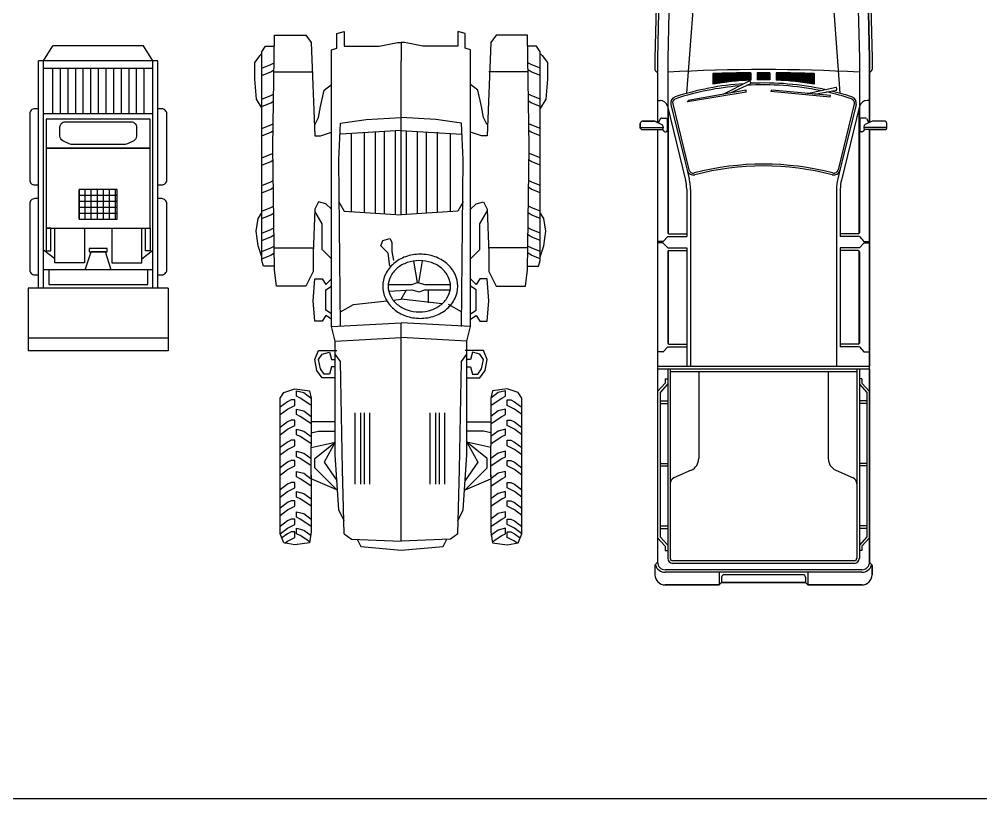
# Model space of a CAD drawing. Header units: centimetres. Extents: x 56177 to 99483, y 493 to 15482.
# Drawn here: x 57302 to 58060, y 513 to 1128 of the extents above; entities that cross this region are included whole.
import ezdxf

# ---------------------------------------------------------------- set-up
doc = ezdxf.new("R2010")
doc.units = ezdxf.units.CM
doc.header["$MEASUREMENT"] = 0
doc.layers.add('010_BLOQUES', color=250, linetype='Continuous')

# ---------------------------------------------------------------- blocks, each defined once
blk = doc.blocks.new('A$C73467C81')
at = {"layer": '010_BLOQUES'}
for p, q in [((4.9331, 6.7569), (5.0119, 7.8138)), ((6.1407, 6.7569), (6.0619, 7.8138)), ((4.7183, 7.7545), (4.7019, 7.0336)), ((4.7183, 7.7545), (4.7019, 7.0336)), ((4.7583, 7.7523), (4.7555, 7.6298)), ((4.7583, 7.7523), (4.7556, 7.6342)), ((4.7579, 7.7354), (4.7829, 7.7354)), ((4.7982, 7.7502), (4.7819, 7.0318)), ((4.7833, 7.7512), (4.7829, 7.7354)), ((6.2756, 7.7502), (6.2919, 7.0318)), ((6.2906, 7.7512), (6.2909, 7.7354)), ((6.3159, 7.7354), (6.2909, 7.7354)), ((6.3155, 7.7523), (6.3183, 7.6298)), ((6.3155, 7.7523), (6.3182, 7.6342)), ((6.3719, 7.0336), (6.3555, 7.7545)), ((6.3555, 7.7545), (6.3719, 7.0336)), ((4.7522, 7.6269), (4.7147, 7.5939)), ((6.3216, 7.6269), (6.3592, 7.5939)), ((4.6911, 7.4389), (4.6819, 7.0341)), ((4.7119, 7.4717), (4.6929, 7.4443)), ((6.3619, 7.4717), (6.3809, 7.4443)), ((6.3827, 7.4389), (6.3919, 7.0341)), ((4.6819, 7.0336), (4.6819, 6.9439)), ((4.7019, 7.0336), (4.7019, 6.5278)), ((4.7019, 7.0336), (4.7019, 6.5278)), ((4.7819, 7.0336), (4.7819, 6.8385)), ((6.2919, 7.0336), (6.2919, 5.6588)), ((6.3719, 6.5278), (6.3719, 7.0336)), ((6.3719, 7.0336), (6.3719, 6.5278)), ((6.3919, 7.0336), (6.3919, 6.9439)), ((4.7019, 6.9172), (4.6844, 6.9373)), ((5.1369, 6.9131), (5.1369, 6.8284)), ((5.1469, 6.9133), (5.1469, 6.8301)), ((5.1569, 6.9136), (5.1569, 6.8318)), ((5.1669, 6.9139), (5.1669, 6.8335)), ((5.1769, 6.9141), (5.1769, 6.8351)), ((5.1869, 6.9144), (5.1869, 6.8367)), ((5.1969, 6.9146), (5.1969, 6.8382)), ((5.2069, 6.9148), (5.2069, 6.8397)), ((5.2169, 6.9151), (5.2169, 6.8411)), ((5.2269, 6.9153), (5.2269, 6.8425)), ((5.2369, 6.9155), (5.2369, 6.8438)), ((5.2469, 6.9157), (5.2469, 6.8451)), ((5.2569, 6.9159), (5.2569, 6.8464)), ((5.2669, 6.9161), (5.2669, 6.8476)), ((5.2769, 6.9163), (5.2769, 6.8487)), ((5.2869, 6.9165), (5.2869, 6.8498)), ((5.2969, 6.9167), (5.2969, 6.8509)), ((5.3069, 6.9168), (5.3069, 6.8519)), ((5.3169, 6.917), (5.3169, 6.8529)), ((5.3269, 6.9171), (5.3269, 6.8539)), ((5.3369, 6.9173), (5.3369, 6.8548)), ((5.3469, 6.9174), (5.3469, 6.8556)), ((5.3569, 6.9175), (5.3569, 6.8564)), ((5.3669, 6.9177), (5.3669, 6.8572)), ((5.3769, 6.9178), (5.3769, 6.8579)), ((5.3869, 6.9179), (5.3869, 6.8586)), ((5.3969, 6.918), (5.3969, 6.8592)), ((5.4069, 6.9181), (5.4069, 6.8598)), ((5.4169, 6.9182), (5.4169, 6.8603)), ((5.4269, 6.9183), (5.4269, 6.8608)), ((5.4369, 6.9183), (5.4369, 6.8613)), ((5.4369, 6.9131), (5.4369, 6.8613)), ((5.4869, 6.9186), (5.4869, 6.8629)), ((5.4869, 6.9131), (5.4869, 6.8629)), ((5.4969, 6.9186), (5.4969, 6.8631)), ((5.5069, 6.9186), (5.5069, 6.8633)), ((5.5169, 6.9187), (5.5169, 6.8634)), ((5.5269, 6.9187), (5.5269, 6.8634)), ((5.5369, 6.9187), (5.5369, 6.8635)), ((5.5369, 6.9131), (5.5369, 6.8635)), ((5.5469, 6.9187), (5.5469, 6.8634)), ((5.5569, 6.9187), (5.5569, 6.8634)), ((5.5669, 6.9186), (5.5669, 6.8633)), ((5.5769, 6.9186), (5.5769, 6.8631)), ((5.5869, 6.9186), (5.5869, 6.8629)), ((5.5869, 6.9131), (5.5869, 6.8629)), ((5.6369, 6.9183), (5.6369, 6.8613)), ((5.6369, 6.9131), (5.6369, 6.8613)), ((5.6469, 6.9183), (5.6469, 6.8608)), ((5.6569, 6.9182), (5.6569, 6.8603)), ((5.6669, 6.9181), (5.6669, 6.8598)), ((5.6769, 6.918), (5.6769, 6.8592)), ((5.6869, 6.9179), (5.6869, 6.8586)), ((5.6969, 6.9178), (5.6969, 6.8579)), ((5.7069, 6.9177), (5.7069, 6.8572)), ((5.7169, 6.9175), (5.7169, 6.8564)), ((5.7269, 6.9174), (5.7269, 6.8556)), ((5.7369, 6.9173), (5.7369, 6.8548)), ((5.7469, 6.9171), (5.7469, 6.8539)), ((5.7569, 6.917), (5.7569, 6.8529)), ((5.7669, 6.9168), (5.7669, 6.8519)), ((5.7769, 6.9167), (5.7769, 6.8509)), ((5.7869, 6.9165), (5.7869, 6.8498)), ((5.7969, 6.9163), (5.7969, 6.8487)), ((5.8069, 6.9161), (5.8069, 6.8476)), ((5.8169, 6.9159), (5.8169, 6.8464)), ((5.8269, 6.9157), (5.8269, 6.8451)), ((5.8369, 6.9155), (5.8369, 6.8438)), ((5.8469, 6.9153), (5.8469, 6.8425)), ((5.8569, 6.9151), (5.8569, 6.8411)), ((5.8669, 6.9148), (5.8669, 6.8397)), ((5.8769, 6.9146), (5.8769, 6.8382)), ((5.8869, 6.9144), (5.8869, 6.8367)), ((5.8969, 6.9141), (5.8969, 6.8351)), ((5.9069, 6.9139), (5.9069, 6.8335)), ((5.9169, 6.9136), (5.9169, 6.8318)), ((5.9269, 6.9133), (5.9269, 6.8301)), ((5.9369, 6.9131), (5.9369, 6.8284)), ((6.3719, 6.9172), (6.3894, 6.9373)), ((4.7819, 6.8385), (4.7819, 6.5817)), ((5.2195, 6.7495), (5.4259, 6.8566)), ((5.2764, 6.7598), (5.4357, 6.835)), ((5.4009, 6.767), (4.9381, 6.689)), ((5.4009, 6.7822), (4.9436, 6.6997)), ((5.4009, 6.767), (5.4009, 6.7822)), ((5.5936, 6.7719), (5.6017, 6.7809)), ((6.0606, 6.7258), (5.5936, 6.7719)), ((6.0646, 6.7405), (5.6017, 6.7809)), ((5.881, 6.7565), (6.1083, 6.8057)), ((5.9386, 6.7515), (6.1121, 6.7823)), ((4.7019, 6.7008), (4.7214, 6.7008)), ((4.807, 6.6696), (4.9165, 6.226)), ((4.8216, 6.6732), (4.9494, 6.155)), ((4.9381, 6.689), (4.9436, 6.6997)), ((6.0606, 6.7258), (6.0646, 6.7405)), ((6.2522, 6.6732), (6.1244, 6.155)), ((6.2668, 6.6696), (6.1573, 6.226)), ((6.3719, 6.7008), (6.3524, 6.7008)), ((4.7797, 6.6552), (4.9232, 6.0736)), ((4.7819, 6.6502), (4.7819, 5.6588)), ((4.7869, 6.6258), (4.7869, 5.6501)), ((6.2942, 6.6552), (6.1506, 6.0736)), ((6.2869, 6.6258), (6.2869, 5.6501)), ((4.5662, 6.5181), (4.5662, 6.4831)), ((4.5662, 6.4831), (4.5662, 6.5181)), ((4.6766, 6.5381), (4.5862, 6.5381)), ((4.5862, 6.5381), (4.6766, 6.5381)), ((4.7019, 6.5278), (4.6855, 6.536)), ((4.6855, 6.536), (4.736, 6.5109)), ((4.7264, 6.5576), (4.7069, 6.5253)), ((4.735, 6.5625), (4.7674, 6.5625)), ((4.7774, 6.5525), (4.7774, 6.4643)), ((6.2965, 6.5525), (6.2965, 6.4643)), ((6.3388, 6.5625), (6.3065, 6.5625)), ((6.3883, 6.536), (6.3378, 6.5109)), ((6.3474, 6.5576), (6.3669, 6.5253)), ((6.3883, 6.536), (6.3719, 6.5278)), ((6.4876, 6.5381), (6.3972, 6.5381)), ((6.4876, 6.5381), (6.3972, 6.5381)), ((6.5076, 6.4831), (6.5076, 6.5181)), ((6.5076, 6.4831), (6.5076, 6.5181)), ((4.5662, 6.4881), (4.7471, 6.4881)), ((4.5762, 6.4731), (4.7019, 6.4731)), ((4.5762, 6.4731), (4.7371, 6.4731)), ((4.7019, 6.4731), (4.7019, 4.6038)), ((4.7019, 6.4731), (4.7019, 4.6038)), ((4.7394, 6.4733), (4.7519, 6.458)), ((4.7471, 6.493), (4.7471, 6.4831)), ((4.7596, 6.4543), (4.7674, 6.4543)), ((6.3142, 6.4543), (6.3065, 6.4543)), ((6.3345, 6.4733), (6.3219, 6.458)), ((6.3267, 6.493), (6.3267, 6.4831)), ((6.5076, 6.4881), (6.3267, 6.4881)), ((6.4976, 6.4731), (6.3367, 6.4731)), ((6.3719, 4.6038), (6.3719, 6.4731)), ((6.3719, 6.4731), (6.4976, 6.4731)), ((6.3719, 6.4731), (6.3719, 4.6038)), ((4.9165, 6.226), (4.9349, 6.1514)), ((6.1573, 6.226), (6.1389, 6.1514)), ((4.9349, 6.1514), (4.9517, 6.0831)), ((6.1389, 6.1514), (6.1221, 6.0831)), ((4.9319, 6.0017), (4.9319, 5.6288)), ((4.9319, 6.0017), (4.9319, 5.6288)), ((4.9619, 5.9993), (4.9619, 4.6038)), ((4.9619, 5.9993), (4.9619, 4.6038)), ((6.1119, 5.9993), (6.1119, 4.6038)), ((6.1419, 6.0017), (6.1419, 5.6288)), ((4.7819, 5.6288), (4.7469, 5.5904)), ((4.7819, 5.6288), (4.9319, 5.6288)), ((4.7919, 5.6488), (4.9319, 5.6488)), ((6.2819, 5.6488), (6.1419, 5.6488)), ((6.2919, 5.6288), (6.1419, 5.6288)), ((6.2919, 5.6288), (6.3269, 5.5904)), ((4.7433, 5.5888), (4.7019, 5.5888)), ((4.7433, 5.5788), (4.7019, 5.5788)), ((4.7819, 5.5388), (4.7469, 5.5772)), ((4.7819, 5.5388), (4.9319, 5.5388)), ((4.9319, 5.5388), (4.9319, 4.6038)), ((4.9319, 5.5388), (4.9319, 4.7596)), ((6.1419, 5.5388), (6.1419, 4.7596)), ((6.2919, 5.5388), (6.1419, 5.5388)), ((6.2919, 5.5388), (6.3269, 5.5772)), ((6.3306, 5.5888), (6.3719, 5.5888)), ((6.3306, 5.5788), (6.3719, 5.5788)), ((4.7819, 5.5088), (4.7819, 4.7896)), ((4.7869, 5.5174), (4.7869, 4.7809)), ((4.7919, 5.5188), (4.9319, 5.5188)), ((6.2819, 5.5188), (6.1419, 5.5188)), ((6.2869, 5.5174), (6.2869, 4.7809)), ((6.2919, 5.5088), (6.2919, 4.7896)), ((4.7919, 4.7796), (4.9319, 4.7796)), ((6.2819, 4.7796), (6.1419, 4.7796)), ((4.7433, 4.7196), (4.7019, 4.7196)), ((4.7819, 4.7596), (4.7469, 4.7212)), ((4.7819, 4.7596), (4.9319, 4.7596)), ((6.2919, 4.7596), (6.1419, 4.7596)), ((6.2919, 4.7596), (6.3269, 4.7212)), ((6.3306, 4.7196), (6.3719, 4.7196)), ((4.7019, 4.6038), (4.7019, 3.0638)), ((6.3719, 4.6038), (4.7019, 4.6038)), ((4.7019, 4.5838), (4.7019, 3.0638)), ((6.3719, 4.5838), (4.7019, 4.5838)), ((4.7819, 4.5838), (4.7819, 3.0938)), ((4.8019, 4.5838), (4.8019, 3.0938)), ((6.2719, 4.5638), (4.8019, 4.5638)), ((5.0269, 4.5638), (5.0269, 3.8788)), ((6.0469, 4.5638), (6.0469, 3.8788)), ((6.2719, 4.5838), (6.2719, 3.8413)), ((6.2919, 4.5838), (6.2919, 3.8413)), ((6.3719, 3.0638), (6.3719, 4.6038)), ((6.3719, 4.5838), (6.3719, 3.0638)), ((4.7619, 4.4734), (4.7019, 4.4088)), ((4.7619, 4.5088), (4.7619, 4.4734)), ((4.7619, 4.5088), (4.7819, 4.5088)), ((6.3119, 4.5088), (6.2919, 4.5088)), ((6.3119, 4.5088), (6.3119, 4.4734)), ((6.3119, 4.4734), (6.3719, 4.4088)), ((4.7816, 4.4652), (4.7219, 4.4009)), ((4.7219, 4.4009), (4.7219, 3.2616)), ((6.2923, 4.4652), (6.3519, 4.4009)), ((6.3519, 4.4009), (6.3519, 3.2616)), ((4.7219, 4.333), (4.7819, 4.333)), ((6.3519, 4.333), (6.2919, 4.333)), ((4.7219, 4.313), (4.7819, 4.313)), ((6.3519, 4.313), (6.2919, 4.313)), ((4.7219, 3.8413), (4.7819, 3.8413)), ((4.7219, 3.8213), (4.7819, 3.8213)), ((4.7819, 3.8413), (4.7819, 3.7126)), ((6.2719, 3.8413), (6.2719, 3.596)), ((6.2719, 3.8213), (6.2719, 3.0938)), ((6.2919, 3.8413), (6.2919, 3.7126)), ((6.3519, 3.8413), (6.2919, 3.8413)), ((6.2919, 3.8213), (6.2919, 3.0938)), ((6.3519, 3.8213), (6.2919, 3.8213)), ((4.9675, 3.7874), (4.8316, 3.727)), ((6.1063, 3.7874), (6.2422, 3.727)), ((4.8019, 3.6813), (4.8019, 3.0938)), ((6.2719, 3.6813), (6.2719, 3.0938)), ((4.7219, 3.3495), (4.7819, 3.3495)), ((6.3519, 3.3495), (6.2919, 3.3495)), ((4.7219, 3.3295), (4.7819, 3.3295)), ((4.7219, 3.2616), (4.7819, 3.197)), ((6.3519, 3.3295), (6.2919, 3.3295)), ((6.3519, 3.2616), (6.2919, 3.197)), ((4.7019, 3.2538), (4.7619, 3.1892)), ((4.7619, 3.1892), (4.7619, 3.1538)), ((6.3719, 3.2538), (6.3119, 3.1892)), ((6.3119, 3.1892), (6.3119, 3.1538)), ((4.7619, 3.1538), (4.7819, 3.1538)), ((6.3119, 3.1538), (6.2919, 3.1538)), ((4.7019, 3.0638), (4.6819, 3.0385)), ((4.6819, 3.0385), (4.6819, 2.9638)), ((4.6819, 3.0385), (4.6819, 2.9638)), ((6.2519, 3.0738), (4.8219, 3.0738)), ((6.2519, 3.0538), (4.8219, 3.0538)), ((6.3919, 3.0385), (6.3719, 3.0638)), ((6.3919, 2.9638), (6.3919, 3.0385)), ((6.3919, 3.0385), (6.3919, 2.9638)), ((6.3119, 3.0038), (4.7619, 3.0038)), ((6.3119, 2.9838), (4.7619, 2.9838)), ((5.1869, 2.9838), (5.1869, 2.8838)), ((5.8469, 2.9638), (5.2269, 2.9638)), ((5.8869, 2.9838), (5.8869, 2.8838)), ((4.7619, 2.8838), (5.1869, 2.8838)), ((5.1869, 2.8838), (4.7619, 2.8838)), ((5.1869, 2.8838), (5.2069, 2.9038)), ((5.2069, 2.9038), (5.1869, 2.8838)), ((5.2069, 2.9438), (5.2069, 2.9038)), ((5.2069, 2.9038), (5.8669, 2.9038)), ((5.8669, 2.9038), (5.2069, 2.9038)), ((5.8669, 2.9438), (5.8669, 2.9038)), ((5.8669, 2.9038), (5.8869, 2.8838)), ((5.8869, 2.8838), (5.8669, 2.9038)), ((5.8869, 2.8838), (6.3119, 2.8838)), ((6.3119, 2.8838), (5.8869, 2.8838))]:
    blk.add_line(p, q, dxfattribs=at)
for centre, radius, start, end in [((4.8683, 7.7511), 0.15, 95.60382, 178.69595), ((4.8683, 7.7511), 0.15, 95.60382, 178.69595), ((5.5369, 0.9365), 6.9473, 84.31188, 95.68812), ((5.5369, 0.9365), 6.9973, 84.39618, 95.60382), ((5.5369, 0.9365), 6.9973, 84.39618, 95.60382), ((6.2055, 7.7511), 0.15, 1.30405, 84.39618), ((6.2055, 7.7511), 0.15, 1.30405, 84.39618), ((4.8583, 7.7501), 0.1, 95.68812, 178.69595), ((4.8532, 7.7496), 0.07, 95.73027, 178.69595), ((5.5369, 0.9365), 6.8973, 84.22757, 95.77243), ((5.5369, 0.9365), 6.9173, 84.26973, 95.73027), ((6.2156, 7.7501), 0.1, 1.30405, 84.31188), ((6.2206, 7.7496), 0.07, 1.30405, 84.26973), ((4.8482, 7.7491), 0.05, 95.77243, 178.69595), ((5.5369, 0.9365), 6.8973, 96.13872, 96.13956), ((6.2256, 7.7491), 0.05, 1.30405, 84.22757), ((4.7456, 7.6344), 0.01, 311.34309, 358.69595), ((6.3282, 7.6344), 0.01, 181.30405, 228.65691), ((4.7011, 7.4387), 0.01, 145.2887, 178.69595), ((6.3727, 7.4387), 0.01, 1.30405, 34.7113), ((4.6919, 6.9439), 0.01, 180, 221.09915), ((5.5369, -7.3169), 14.2606, 86.96517, 93.03483), ((5.5369, -7.3169), 14.2356, 90.40248, 91.61014), ((5.5369, -7.3169), 14.2356, 89.79876, 90.20124), ((5.5369, -7.3169), 14.2356, 88.38986, 89.59752), ((6.3819, 6.9439), 0.01, 318.90085, 0), ((5.5369, 4.564), 2.2744, 93.94278, 107.83654), ((5.5369, 4.564), 2.2994, 92.49253, 100.01795), ((5.5369, 4.564), 2.2594, 78.58789, 93.40145), ((5.417, 6.8396), 0.0192, 346.32521, 62.57008), ((5.5369, 4.564), 2.2744, 77.73888, 92.54336), ((5.5369, 4.564), 2.2994, 88.75403, 91.24597), ((5.5369, 4.564), 2.2994, 79.98205, 87.50747), ((5.5369, 4.564), 2.2594, 94.83356, 107.83654), ((5.5369, 4.564), 2.2594, 72.16346, 77.31035), ((5.5369, 4.564), 2.2744, 72.16346, 76.42576), ((6.0952, 6.7916), 0.0192, 331.10864, 47.3535), ((4.7214, 6.6408), 0.06, 13.86055, 90), ((4.8556, 6.6815), 0.05, 107.83654, 193.86055), ((4.8556, 6.6815), 0.035, 107.83654, 193.86055), ((6.2183, 6.6815), 0.035, 346.13945, 72.16346), ((6.2183, 6.6815), 0.05, 346.13945, 72.16346), ((6.3524, 6.6408), 0.06, 90, 166.13945), ((4.5862, 6.5181), 0.02, 90, 180), ((4.5862, 6.5181), 0.02, 90, 180), ((4.6766, 6.5181), 0.02, 63.54142, 90), ((4.6766, 6.5181), 0.02, 63.54142, 90), ((4.735, 6.5525), 0.01, 90, 148.85284), ((4.7674, 6.5525), 0.01, 0, 90), ((6.3065, 6.5525), 0.01, 90, 180), ((6.3388, 6.5525), 0.01, 31.14716, 90), ((6.3972, 6.5181), 0.02, 90, 116.45858), ((6.3972, 6.5181), 0.02, 90, 116.45858), ((6.4876, 6.5181), 0.02, 0, 90), ((6.4876, 6.5181), 0.02, 0, 90), ((4.5762, 6.4831), 0.01, 180, 270), ((4.5762, 6.4831), 0.01, 180, 270), ((4.7271, 6.493), 0.02, 0, 63.54142), ((4.7371, 6.4831), 0.01, 270, 0), ((4.7596, 6.4643), 0.01, 219.16673, 270), ((4.7674, 6.4643), 0.01, 270, 0), ((6.3065, 6.4643), 0.01, 180, 270), ((6.3142, 6.4643), 0.01, 270, 320.83327), ((6.3467, 6.493), 0.02, 116.45858, 180), ((6.3367, 6.4831), 0.01, 180, 270), ((6.4976, 6.4831), 0.01, 270, 360), ((6.4976, 6.4831), 0.01, 270, 0), ((4.9834, 6.1634), 0.05, 193.86055, 284.63992), ((4.9834, 6.1634), 0.035, 193.86055, 284.63992), ((5.5369, 4.0445), 2.1549, 75.36008, 104.63992), ((5.5369, 4.0445), 2.1399, 75.36008, 104.63992), ((6.0904, 6.1634), 0.05, 255.36008, 346.13945), ((6.0904, 6.1634), 0.035, 255.36008, 346.13945), ((4.6319, 6.0017), 0.3, 0, 13.86055), ((4.6319, 6.0017), 0.3, 0, 13.86055), ((4.6119, 5.9993), 0.35, 0, 13.86055), ((4.6119, 5.9993), 0.35, 0, 13.86055), ((6.4619, 5.9993), 0.35, 166.13945, 180), ((6.4419, 6.0017), 0.3, 166.13945, 180), ((4.7919, 5.6588), 0.01, 180, 270), ((6.2819, 5.6588), 0.01, 270, 0), ((4.7433, 5.5938), 0.005, 270, 317.65937), ((4.7433, 5.5738), 0.005, 42.34063, 90), ((6.3306, 5.5938), 0.005, 222.34063, 270), ((6.3306, 5.5738), 0.005, 90, 137.65937), ((4.7919, 5.5088), 0.01, 90, 180), ((6.2819, 5.5088), 0.01, 0, 90), ((4.7919, 4.7896), 0.01, 180, 270), ((6.2819, 4.7896), 0.01, 270, 0), ((4.7433, 4.7246), 0.005, 270, 317.65937), ((6.3306, 4.7246), 0.005, 222.34063, 270), ((4.9269, 3.8788), 0.1, 293.96249, 0), ((6.1469, 3.8788), 0.1, 180, 246.03751), ((4.8519, 3.6813), 0.05, 113.96249, 180), ((6.2219, 3.6813), 0.05, 0, 66.03751), ((4.6839, 3.0385), 0.002, 17.96975, 180), ((4.7619, 3.0638), 0.08, 197.96975, 270), ((4.7619, 3.0638), 0.06, 180, 270), ((4.8219, 3.0938), 0.04, 180, 270), ((4.8219, 3.0938), 0.02, 180, 270), ((6.2519, 3.0938), 0.02, 270, 0), ((6.2519, 3.0938), 0.04, 270, 0), ((6.3119, 3.0638), 0.06, 270, 0), ((6.3119, 3.0638), 0.08, 270, 342.03025), ((6.3899, 3.0385), 0.002, 0, 162.03025), ((4.7619, 2.9638), 0.08, 180, 270), ((4.7619, 2.9638), 0.08, 180, 270), ((5.2269, 2.9438), 0.02, 90, 180), ((5.8469, 2.9438), 0.02, 0, 90), ((6.3119, 2.9638), 0.08, 270, 0), ((6.3119, 2.9638), 0.08, 270, 0)]:
    blk.add_arc(centre, radius, start, end, dxfattribs=at)
blk = doc.blocks.new('A$C15F54E9A')
for p, q in [((2.3105, 2.2527), (2.3971, 2.2816)), ((2.3971, 2.2816), (2.5126, 2.296)), ((2.5126, 2.296), (2.6137, 2.2816)), ((2.6137, 2.2816), (2.657, 2.2527)), ((3.5523, 2.296), (3.4801, 2.2527)), ((3.7112, 2.3105), (3.5523, 2.296)), ((3.8412, 2.3105), (3.7112, 2.3105)), ((3.8989, 2.2671), (3.8412, 2.3105)), ((2.2383, 2.2383), (2.2816, 2.2527)), ((2.2383, 2.1516), (2.2383, 2.2383)), ((2.2816, 2.2527), (3.9278, 2.2527)), ((2.296, 2.2527), (2.3249, 2.1805)), ((2.3538, 2.2527), (2.3827, 2.1805)), ((2.4404, 2.2527), (2.4693, 2.1805)), ((2.4982, 2.2527), (2.5271, 2.1805)), ((2.6137, 2.2527), (2.6426, 2.1805)), ((2.6715, 2.2527), (2.7004, 2.1805)), ((2.8159, 2.2527), (2.8448, 2.1805)), ((2.8736, 2.2527), (2.9025, 2.1805)), ((3.0325, 2.2527), (3.0614, 2.1805)), ((3.0903, 2.2527), (3.1191, 2.1805)), ((3.2635, 2.2527), (3.2924, 2.1805)), ((3.3213, 2.2527), (3.3502, 2.1805)), ((3.4946, 2.2527), (3.5235, 2.1805)), ((3.5523, 2.2527), (3.5812, 2.1805)), ((3.7401, 2.2527), (3.769, 2.1805)), ((3.7978, 2.2527), (3.8267, 2.1805)), ((3.9134, 2.2527), (3.8989, 2.2671)), ((3.9278, 2.2527), (3.9711, 2.2238)), ((3.9711, 2.2238), (3.9711, 2.1516)), ((2.0794, 2.1372), (2.2094, 2.1516)), ((2.0794, 1.9061), (2.0794, 2.1372)), ((2.2094, 2.1516), (3.1769, 2.1661)), ((2.3249, 2.1805), (2.3428, 2.1536)), ((2.3827, 2.1805), (2.3957, 2.1544)), ((2.3827, 2.1516), (2.3827, 1.8484)), ((2.4693, 2.1805), (2.4858, 2.1558)), ((2.5271, 2.1805), (2.5391, 2.1565)), ((2.6426, 2.1805), (2.6574, 2.1583)), ((2.7004, 2.1805), (2.7111, 2.1591)), ((2.8448, 2.1805), (2.8576, 2.1613)), ((2.9025, 2.1805), (2.9117, 2.1621)), ((3.0614, 2.1805), (3.072, 2.1645)), ((3.1191, 2.1805), (3.1267, 2.1653)), ((3.1769, 2.1661), (4.0578, 2.1516)), ((3.2924, 2.1805), (3.3034, 2.164)), ((3.3502, 2.1805), (3.3589, 2.1631)), ((3.5235, 2.1805), (3.537, 2.1602)), ((3.5812, 2.1805), (3.5918, 2.1593)), ((3.769, 2.1805), (3.7852, 2.1561)), ((3.769, 2.1564), (3.769, 1.8484)), ((3.8267, 2.1805), (3.8394, 2.1552)), ((4.0578, 2.1516), (4.0578, 1.9061)), ((0.0433, 1.9928), (0.0578, 2.0794)), ((0.0564, 2.0715), (0.0722, 2.0505)), ((0.0578, 2.0794), (0.13, 2.1083)), ((0.0722, 2.0505), (0.1011, 1.9928)), ((0.13, 2.0505), (0.0966, 2.095)), ((0.13, 2.1083), (1.1986, 2.1083)), ((0.13, 2.1083), (0.1733, 2.0505)), ((0.1444, 2.0217), (0.13, 2.0505)), ((0.1733, 2.0505), (0.2022, 1.9928)), ((0.231, 2.0505), (0.1877, 2.1083)), ((0.2455, 2.0217), (0.231, 2.0505)), ((0.2744, 2.1083), (0.3177, 2.0505)), ((0.3177, 2.0505), (0.3466, 1.9928)), ((0.3755, 2.0505), (0.3321, 2.1083)), ((0.3899, 2.0217), (0.3755, 2.0505)), ((0.4188, 2.1083), (0.4621, 2.0505)), ((0.4621, 2.0505), (0.491, 1.9928)), ((0.5199, 2.0505), (0.4765, 2.1083)), ((0.5343, 2.0217), (0.5199, 2.0505)), ((0.5921, 2.1083), (0.6354, 2.0505)), ((0.6354, 2.0505), (0.6643, 1.9928)), ((0.6931, 2.0505), (0.6498, 2.1083)), ((0.7076, 2.0217), (0.6931, 2.0505)), ((0.7509, 2.1083), (0.7942, 2.0505)), ((0.7942, 2.0505), (0.8231, 1.9928)), ((0.852, 2.0505), (0.8087, 2.1083)), ((0.8664, 2.0217), (0.852, 2.0505)), ((0.9097, 2.1083), (0.9531, 2.0505)), ((0.9531, 2.0505), (0.982, 1.9928)), ((1.0108, 2.0505), (0.9675, 2.1083)), ((1.0253, 2.0217), (1.0108, 2.0505)), ((1.0686, 2.1083), (1.1119, 2.0505)), ((1.1119, 2.0505), (1.1408, 1.9928)), ((1.1697, 2.0505), (1.1264, 2.1083)), ((1.1841, 2.0217), (1.1697, 2.0505)), ((1.1986, 2.1083), (1.2419, 2.0794)), ((1.2419, 2.0794), (1.2708, 1.9928)), ((0.0578, 1.8773), (0.0433, 1.9928)), ((0.1011, 1.9928), (0.1444, 1.9928)), ((0.1155, 1.9495), (0.13, 1.9783)), ((0.13, 1.9783), (0.1733, 1.9783)), ((0.1444, 1.9928), (0.1444, 2.0217)), ((0.1733, 1.9783), (0.1588, 1.9206)), ((0.2022, 1.9928), (0.2455, 1.9928)), ((0.2455, 1.9928), (0.2455, 2.0217)), ((0.2455, 1.9495), (0.2599, 1.9783)), ((0.2599, 1.9783), (0.3032, 1.9783)), ((0.3032, 1.9783), (0.2888, 1.9206)), ((0.3466, 1.9928), (0.3899, 1.9928)), ((0.3899, 1.9928), (0.3899, 2.0217)), ((0.4043, 1.9495), (0.4188, 1.9783)), ((0.4188, 1.9783), (0.4621, 1.9783)), ((0.4621, 1.9783), (0.4477, 1.9206)), ((0.491, 1.9928), (0.5343, 1.9928)), ((0.5343, 1.9928), (0.5343, 2.0217)), ((0.5632, 1.9495), (0.5776, 1.9783)), ((0.5776, 1.9783), (0.6209, 1.9783)), ((0.6209, 1.9783), (0.6065, 1.9206)), ((0.6643, 1.9928), (0.7076, 1.9928)), ((0.7076, 1.9928), (0.7076, 2.0217)), ((0.722, 1.9495), (0.7365, 1.9783)), ((0.7365, 1.9783), (0.7798, 1.9783)), ((0.7798, 1.9783), (0.7653, 1.9206)), ((0.8231, 1.9928), (0.8664, 1.9928)), ((0.8664, 1.9928), (0.8664, 2.0217)), ((0.8953, 1.9495), (0.9097, 1.9783)), ((0.9097, 1.9783), (0.9531, 1.9783)), ((0.9531, 1.9783), (0.9386, 1.9206)), ((0.982, 1.9928), (1.0253, 1.9928)), ((1.0253, 1.9928), (1.0253, 2.0217)), ((1.0542, 1.9495), (1.0686, 1.9783)), ((1.0686, 1.9783), (1.1119, 1.9783)), ((1.1119, 1.9783), (1.0975, 1.9206)), ((1.1408, 1.9928), (1.1841, 1.9928)), ((1.1841, 1.9928), (1.1841, 2.0217)), ((1.1986, 1.9495), (1.213, 1.9783)), ((1.213, 1.9783), (1.2563, 1.9783)), ((1.2563, 1.9783), (1.2419, 1.9206)), ((1.2708, 1.9928), (1.2563, 1.8773)), ((0.0664, 1.8758), (0.0866, 1.9061)), ((0.0866, 1.9061), (0.1155, 1.9495)), ((0.1588, 1.9206), (0.1155, 1.8628)), ((0.1877, 1.8628), (0.2166, 1.9061)), ((0.2166, 1.9061), (0.2455, 1.9495)), ((0.2888, 1.9206), (0.2455, 1.8628)), ((0.3466, 1.8628), (0.3755, 1.9061)), ((0.3755, 1.9061), (0.4043, 1.9495)), ((0.4477, 1.9206), (0.4043, 1.8628)), ((0.5054, 1.8628), (0.5343, 1.9061)), ((0.5343, 1.9061), (0.5632, 1.9495)), ((0.6065, 1.9206), (0.5632, 1.8628)), ((0.6643, 1.8628), (0.6931, 1.9061)), ((0.6931, 1.9061), (0.722, 1.9495)), ((0.7653, 1.9206), (0.722, 1.8628)), ((0.8375, 1.8628), (0.8664, 1.9061)), ((0.8664, 1.9061), (0.8953, 1.9495)), ((0.9386, 1.9206), (0.8953, 1.8628)), ((0.9964, 1.8628), (1.0253, 1.9061)), ((1.0253, 1.9061), (1.0542, 1.9495)), ((1.0975, 1.9206), (1.0542, 1.8628)), ((1.1408, 1.8628), (1.1697, 1.9061)), ((1.1697, 1.9061), (1.1986, 1.9495)), ((1.2419, 1.9206), (1.1986, 1.8628)), ((2.1372, 1.8773), (2.0794, 1.9061)), ((4.0578, 1.9061), (4, 1.8628)), ((0.1444, 1.8628), (0.0578, 1.8773)), ((0.2599, 1.8628), (0.1444, 1.8628)), ((0.5921, 1.8628), (0.2599, 1.8628)), ((0.4765, 1.6607), (0.5632, 1.8628)), ((0.5776, 1.8628), (0.8231, 1.8628)), ((0.5921, 1.7762), (0.6498, 1.8339)), ((0.6498, 1.8339), (0.722, 1.8339)), ((0.722, 1.8339), (0.852, 1.6751)), ((0.8087, 1.8628), (0.852, 1.6751)), ((1.1986, 1.8628), (0.8231, 1.8628)), ((0.9242, 1.8628), (0.9386, 1.8051)), ((1.0108, 1.7906), (1.0108, 1.8628)), ((1.2563, 1.8773), (1.1986, 1.8628)), ((1.3574, 1.7762), (1.4152, 1.8195)), ((1.4152, 1.8195), (1.5018, 1.8339)), ((1.5018, 1.8339), (1.574, 1.8051)), ((1.8051, 1.8339), (1.9639, 1.8484)), ((1.8051, 1.7762), (1.8051, 1.8339)), ((1.9639, 1.8484), (2.1372, 1.8339)), ((2.1949, 1.8484), (2.1372, 1.8773)), ((2.1372, 1.8339), (2.1372, 1.7762)), ((2.3394, 1.8484), (2.1949, 1.8484)), ((2.6859, 1.8339), (2.3394, 1.8484)), ((2.5704, 1.7762), (2.6715, 1.8339)), ((2.7437, 1.8051), (2.6859, 1.8339)), ((4, 1.8628), (3.2635, 1.8339)), ((3.2635, 1.8339), (3.2635, 1.7906)), ((3.3502, 1.8339), (3.4079, 1.8051)), ((0.4765, 1.6607), (0.5921, 1.7762)), ((0.6931, 1.7617), (0.5487, 1.6607)), ((0.852, 1.6751), (0.6931, 1.7617)), ((0.9386, 1.8051), (0.9386, 1.6751)), ((1.0108, 1.6751), (1.0108, 1.7906)), ((1.3574, 1.6751), (1.3574, 1.7762)), ((1.3863, 1.7617), (1.4296, 1.7906)), ((1.3863, 1.7184), (1.3863, 1.7617)), ((1.4296, 1.7906), (1.5018, 1.8051)), ((1.5018, 1.8051), (1.5451, 1.7762)), ((1.5451, 1.7762), (1.5596, 1.7184)), ((1.574, 1.8051), (1.574, 1.6607)), ((1.8484, 1.7473), (1.8051, 1.7762)), ((1.8195, 1.704), (1.8484, 1.7473)), ((1.8628, 1.704), (1.8917, 1.7473)), ((1.8917, 1.7473), (2.0505, 1.7473)), ((2.0505, 1.7473), (2.0794, 1.704)), ((2.1372, 1.7762), (2.0939, 1.7473)), ((2.0939, 1.7473), (2.1372, 1.704)), ((2.296, 1.704), (2.3682, 1.7762)), ((2.3682, 1.7762), (2.5704, 1.7762)), ((2.6859, 1.704), (2.7292, 1.7473)), ((2.7292, 1.7473), (2.7437, 1.8051)), ((3.2635, 1.7906), (3.2924, 1.704)), ((3.4079, 1.8051), (3.4946, 1.7906)), ((3.4946, 1.7906), (3.6245, 1.7617)), ((3.6245, 1.7617), (3.6679, 1.704)), ((0.3177, 1.6462), (0.7509, 1.6751)), ((0.7509, 1.6751), (1.3718, 1.6751)), ((0.9386, 1.6751), (1.0108, 1.6751)), ((1.3718, 1.6751), (1.5451, 1.6751)), ((1.444, 1.704), (1.3863, 1.7184)), ((1.444, 1.6751), (1.444, 1.704)), ((1.4874, 1.6318), (1.5451, 1.6751)), ((1.5596, 1.7184), (1.5018, 1.704)), ((1.5018, 1.704), (1.5018, 1.6751)), ((1.5451, 1.6751), (1.6462, 1.6751)), ((1.6462, 1.6751), (1.7617, 1.704)), ((1.6462, 1.6751), (1.6751, 1.1552)), ((1.7617, 1.704), (2.6715, 1.704)), ((1.7617, 1.704), (1.7906, 1.1552)), ((2.2238, 1.704), (3.9422, 1.704)), ((3.9422, 1.704), (3.9567, 1.6607)), ((0.13, 1.6029), (0.0866, 1.5451)), ((0.13, 1.6029), (0.6354, 1.6173)), ((0.231, 1.6029), (0.3177, 1.6462)), ((0.6354, 1.6173), (1.4874, 1.6318)), ((1.7617, 1.6318), (3.0758, 1.6462)), ((1.8773, 1.6318), (1.935, 1.5307)), ((2.6715, 1.6029), (2.6426, 1.1552)), ((2.7437, 1.6462), (2.6715, 1.6029)), ((3.0758, 1.6462), (3.3646, 1.6318)), ((3.3069, 1.1552), (3.278, 1.6318)), ((3.3646, 1.6318), (3.3935, 1.4296)), ((3.9567, 1.6607), (4.0722, 1.6607)), ((3.9711, 1.6029), (3.9711, 1.3285)), ((4.0866, 1.6029), (3.9711, 1.6029)), ((4.0722, 1.6607), (4.0866, 1.6029)), ((0.0866, 1.5451), (0.0722, 1.1552)), ((0.5199, 1.5162), (1.083, 1.5162)), ((1.935, 1.5307), (1.9654, 1.2674)), ((2.6678, 1.5451), (3.278, 1.5451)), ((0.0289, 1.4729), (0, 1.1552)), ((0.0866, 1.5018), (0.0289, 1.4729)), ((0.5199, 1.4729), (1.083, 1.4729)), ((0.5199, 1.444), (1.083, 1.444)), ((2.6612, 1.444), (3.2924, 1.444)), ((0.5199, 1.4007), (1.083, 1.4007)), ((3.3935, 1.4296), (3.4079, 1.1552)), ((2.3682, 1.2852), (2.3971, 1.3141)), ((2.3971, 1.3141), (2.4404, 1.2996)), ((2.4404, 1.2996), (2.4549, 1.2419)), ((2.6556, 1.3574), (3.2946, 1.3574)), ((3.9711, 1.3285), (4, 1.1841)), ((1.9711, 1.2178), (1.9783, 1.1552)), ((2.0404, 1.2517), (2.0505, 1.0686)), ((2.0939, 1.2557), (2.0939, 1.0686)), ((2.2383, 1.2419), (2.3394, 1.2563)), ((2.3538, 1.2274), (2.2816, 1.213)), ((2.3394, 1.2563), (2.3682, 1.2852)), ((2.426, 1.2274), (2.3538, 1.2274)), ((2.4549, 1.2419), (2.426, 1.2274)), ((2.651, 1.2852), (3.299, 1.2852)), ((0, 1.1552), (0.0289, 0.8231)), ((0.0722, 1.1552), (1.7906, 1.1552)), ((0.0722, 1.1552), (1.7906, 1.1552)), ((0.0866, 0.7653), (0.0722, 1.1552)), ((1.6462, 0.6354), (1.6751, 1.1552)), ((1.7617, 0.6065), (1.7906, 1.1552)), ((1.941, 0.8319), (1.9783, 1.1552)), ((1.9783, 1.1552), (2.0505, 1.1119)), ((2.6426, 1.1552), (3.8556, 1.1552)), ((2.6715, 0.7076), (2.6426, 1.1552)), ((2.6454, 1.1986), (3.3042, 1.1986)), ((3.3069, 1.1552), (3.278, 0.6787)), ((3.3935, 0.8809), (3.4079, 1.1552)), ((3.4079, 1.1552), (3.8556, 1.1552)), ((4, 1.1552), (3.8556, 1.1552)), ((4, 1.1552), (3.8556, 1.1552)), ((4, 1.1841), (4, 1.1552)), ((4, 1.1264), (4, 1.1552)), ((2.0505, 1.0686), (2.0361, 1.0108)), ((2.0939, 1.0686), (2.1083, 1.0253)), ((2.6454, 1.1119), (3.3042, 1.1119)), ((3.9711, 0.982), (4, 1.1264)), ((2.0361, 1.0108), (2.0505, 0.9675)), ((2.1083, 1.0253), (2.0939, 0.9675)), ((2.1054, 1.0137), (2.2804, 0.9846)), ((2.1083, 1.0253), (2.2785, 1.0536)), ((2.651, 1.0253), (3.299, 1.0253)), ((0.5199, 0.9242), (1.083, 0.9242)), ((1.9495, 0.9386), (2.0505, 0.9386)), ((2.0505, 0.9675), (2.0505, 0.7679)), ((2.0939, 0.9675), (2.0939, 0.766)), ((2.6556, 0.9531), (3.2946, 0.9531)), ((3.9711, 0.7076), (3.9711, 0.982)), ((0.5199, 0.8809), (1.083, 0.8809)), ((0.5199, 0.852), (1.083, 0.852)), ((2.6612, 0.8664), (3.2924, 0.8664)), ((3.3646, 0.6787), (3.3935, 0.8809)), ((0.0289, 0.8231), (0.0866, 0.7942)), ((0.13, 0.7076), (0.0866, 0.7653)), ((0.5199, 0.8087), (1.083, 0.8087)), ((1.8773, 0.6787), (1.935, 0.7798)), ((2.6678, 0.7653), (3.278, 0.7653)), ((0.13, 0.7076), (0.6354, 0.6931)), ((0.231, 0.7076), (0.3177, 0.6643)), ((0.6354, 0.6931), (1.4874, 0.6787)), ((2.7437, 0.6643), (2.6715, 0.7076)), ((4.0866, 0.7076), (3.9711, 0.7076)), ((4.0722, 0.6498), (4.0866, 0.7076)), ((0.3177, 0.6643), (0.7509, 0.6354)), ((0.4765, 0.6498), (0.5921, 0.5343)), ((0.4765, 0.6498), (0.5632, 0.4477)), ((0.6931, 0.5487), (0.5487, 0.6498)), ((0.852, 0.6354), (0.6931, 0.5487)), ((0.722, 0.4765), (0.852, 0.6354)), ((0.7509, 0.6354), (1.3718, 0.6354)), ((0.8087, 0.4477), (0.852, 0.6354)), ((0.9386, 0.5054), (0.9386, 0.6354)), ((0.9386, 0.6354), (1.0108, 0.6354)), ((1.0108, 0.6354), (1.0108, 0.5199)), ((1.3574, 0.6354), (1.3574, 0.5343)), ((1.3718, 0.6354), (1.5451, 0.6354)), ((1.444, 0.6065), (1.3863, 0.5921)), ((1.444, 0.6354), (1.444, 0.6065)), ((1.4874, 0.6787), (1.5451, 0.6354)), ((1.5018, 0.6065), (1.5018, 0.6354)), ((1.5596, 0.5921), (1.5018, 0.6065)), ((1.5451, 0.6354), (1.6462, 0.6354)), ((1.574, 0.5054), (1.574, 0.6498)), ((1.6462, 0.6354), (1.7617, 0.6065)), ((1.7617, 0.6787), (3.0758, 0.6643)), ((1.7617, 0.6065), (2.6715, 0.6065)), ((1.8195, 0.6065), (1.8484, 0.5632)), ((1.8628, 0.6065), (1.8917, 0.5632)), ((2.0505, 0.5632), (2.0794, 0.6065)), ((2.0939, 0.5632), (2.1372, 0.6065)), ((2.2238, 0.6065), (3.9422, 0.6065)), ((2.296, 0.6065), (2.3682, 0.5343)), ((2.6859, 0.6065), (2.7292, 0.5632)), ((3.0758, 0.6643), (3.3646, 0.6787)), ((3.2635, 0.5199), (3.2924, 0.6065)), ((3.6245, 0.5487), (3.6679, 0.6065)), ((3.9422, 0.6065), (3.9567, 0.6498)), ((3.9567, 0.6498), (4.0722, 0.6498)), ((0.5921, 0.5343), (0.6498, 0.4765)), ((1.3574, 0.5343), (1.4152, 0.491)), ((1.3863, 0.5921), (1.3863, 0.5487)), ((1.3863, 0.5487), (1.4296, 0.5199)), ((1.5018, 0.5054), (1.5451, 0.5343)), ((1.5451, 0.5343), (1.5596, 0.5921)), ((1.8484, 0.5632), (1.8051, 0.5343)), ((1.8051, 0.5343), (1.8051, 0.4765)), ((1.8917, 0.5632), (2.0505, 0.5632)), ((2.1372, 0.5343), (2.0939, 0.5632)), ((2.1372, 0.4765), (2.1372, 0.5343)), ((2.3682, 0.5343), (2.5704, 0.5343)), ((2.5704, 0.5343), (2.6715, 0.4765)), ((2.7292, 0.5632), (2.7437, 0.5054)), ((3.4946, 0.5199), (3.6245, 0.5487)), ((0.6498, 0.4765), (0.722, 0.4765)), ((0.9242, 0.4477), (0.9386, 0.5054)), ((1.0108, 0.5199), (1.0108, 0.4477)), ((1.4152, 0.491), (1.5018, 0.4765)), ((1.4296, 0.5199), (1.5018, 0.5054)), ((1.5018, 0.4765), (1.574, 0.5054)), ((1.8051, 0.4765), (1.9639, 0.4621)), ((1.9639, 0.4621), (2.1372, 0.4765)), ((2.1949, 0.4621), (2.1372, 0.4332)), ((2.3394, 0.4621), (2.1949, 0.4621)), ((2.6859, 0.4765), (2.3394, 0.4621)), ((2.3827, 0.1588), (2.3827, 0.4621)), ((2.7437, 0.5054), (2.6859, 0.4765)), ((3.2635, 0.4765), (3.2635, 0.5199)), ((4, 0.4477), (3.2635, 0.4765)), ((3.3502, 0.4765), (3.4079, 0.5054)), ((3.4079, 0.5054), (3.4946, 0.5199)), ((3.769, 0.1541), (3.769, 0.4621)), ((0.0578, 0.4332), (0.0433, 0.3177)), ((0.1444, 0.4477), (0.0578, 0.4332)), ((0.0664, 0.4347), (0.0866, 0.4043)), ((0.0866, 0.4043), (0.1155, 0.361)), ((0.1588, 0.3899), (0.1155, 0.4477)), ((0.2599, 0.4477), (0.1444, 0.4477)), ((0.1733, 0.3321), (0.1588, 0.3899)), ((0.1877, 0.4477), (0.2166, 0.4043)), ((0.2166, 0.4043), (0.2455, 0.361)), ((0.2888, 0.3899), (0.2455, 0.4477)), ((0.5921, 0.4477), (0.2599, 0.4477)), ((0.3032, 0.3321), (0.2888, 0.3899)), ((0.3466, 0.4477), (0.3755, 0.4043)), ((0.3755, 0.4043), (0.4043, 0.361)), ((0.4477, 0.3899), (0.4043, 0.4477)), ((0.4621, 0.3321), (0.4477, 0.3899)), ((0.5054, 0.4477), (0.5343, 0.4043)), ((0.5343, 0.4043), (0.5632, 0.361)), ((0.6065, 0.3899), (0.5632, 0.4477)), ((0.5776, 0.4477), (0.8231, 0.4477)), ((0.6209, 0.3321), (0.6065, 0.3899)), ((0.6643, 0.4477), (0.6931, 0.4043)), ((0.6931, 0.4043), (0.722, 0.361)), ((0.7653, 0.3899), (0.722, 0.4477)), ((0.7798, 0.3321), (0.7653, 0.3899)), ((1.1986, 0.4477), (0.8231, 0.4477)), ((0.8375, 0.4477), (0.8664, 0.4043)), ((0.8664, 0.4043), (0.8953, 0.361)), ((0.9386, 0.3899), (0.8953, 0.4477)), ((0.9531, 0.3321), (0.9386, 0.3899)), ((0.9964, 0.4477), (1.0253, 0.4043)), ((1.0253, 0.4043), (1.0542, 0.361)), ((1.0975, 0.3899), (1.0542, 0.4477)), ((1.1119, 0.3321), (1.0975, 0.3899)), ((1.1408, 0.4477), (1.1697, 0.4043)), ((1.1697, 0.4043), (1.1986, 0.361)), ((1.2419, 0.3899), (1.1986, 0.4477)), ((1.2563, 0.4332), (1.1986, 0.4477)), ((1.2563, 0.3321), (1.2419, 0.3899)), ((1.2708, 0.3177), (1.2563, 0.4332)), ((2.1372, 0.4332), (2.0794, 0.4043)), ((2.0794, 0.4043), (2.0794, 0.1733)), ((4.0578, 0.4043), (4, 0.4477)), ((4.0578, 0.1588), (4.0578, 0.4043)), ((0.0433, 0.3177), (0.0578, 0.231)), ((0.0722, 0.2599), (0.1011, 0.3177)), ((0.1011, 0.3177), (0.1444, 0.3177)), ((0.1155, 0.361), (0.13, 0.3321)), ((0.13, 0.3321), (0.1733, 0.3321)), ((0.1444, 0.3177), (0.1444, 0.2888)), ((0.1733, 0.2599), (0.2022, 0.3177)), ((0.2022, 0.3177), (0.2455, 0.3177)), ((0.2455, 0.361), (0.2599, 0.3321)), ((0.2455, 0.3177), (0.2455, 0.2888)), ((0.2599, 0.3321), (0.3032, 0.3321)), ((0.3177, 0.2599), (0.3466, 0.3177)), ((0.3466, 0.3177), (0.3899, 0.3177)), ((0.3899, 0.3177), (0.3899, 0.2888)), ((0.4043, 0.361), (0.4188, 0.3321)), ((0.4188, 0.3321), (0.4621, 0.3321)), ((0.4621, 0.2599), (0.491, 0.3177)), ((0.491, 0.3177), (0.5343, 0.3177)), ((0.5343, 0.3177), (0.5343, 0.2888)), ((0.5632, 0.361), (0.5776, 0.3321)), ((0.5776, 0.3321), (0.6209, 0.3321)), ((0.6354, 0.2599), (0.6643, 0.3177)), ((0.6643, 0.3177), (0.7076, 0.3177)), ((0.7076, 0.3177), (0.7076, 0.2888)), ((0.722, 0.361), (0.7365, 0.3321)), ((0.7365, 0.3321), (0.7798, 0.3321)), ((0.7942, 0.2599), (0.8231, 0.3177)), ((0.8231, 0.3177), (0.8664, 0.3177)), ((0.8664, 0.3177), (0.8664, 0.2888)), ((0.8953, 0.361), (0.9097, 0.3321)), ((0.9097, 0.3321), (0.9531, 0.3321)), ((0.9531, 0.2599), (0.982, 0.3177)), ((0.982, 0.3177), (1.0253, 0.3177)), ((1.0253, 0.3177), (1.0253, 0.2888)), ((1.0542, 0.361), (1.0686, 0.3321)), ((1.0686, 0.3321), (1.1119, 0.3321)), ((1.1119, 0.2599), (1.1408, 0.3177)), ((1.1408, 0.3177), (1.1841, 0.3177)), ((1.1841, 0.3177), (1.1841, 0.2888)), ((1.1986, 0.361), (1.213, 0.3321)), ((1.213, 0.3321), (1.2563, 0.3321)), ((1.2419, 0.231), (1.2708, 0.3177)), ((0.0564, 0.2389), (0.0722, 0.2599)), ((0.0578, 0.231), (0.13, 0.2022)), ((0.13, 0.2599), (0.0966, 0.2155)), ((0.1444, 0.2888), (0.13, 0.2599)), ((0.13, 0.2022), (0.1733, 0.2599)), ((0.231, 0.2599), (0.1877, 0.2022)), ((0.2455, 0.2888), (0.231, 0.2599)), ((0.2744, 0.2022), (0.3177, 0.2599)), ((0.3755, 0.2599), (0.3321, 0.2022)), ((0.3899, 0.2888), (0.3755, 0.2599)), ((0.4188, 0.2022), (0.4621, 0.2599)), ((0.5199, 0.2599), (0.4765, 0.2022)), ((0.5343, 0.2888), (0.5199, 0.2599)), ((0.5921, 0.2022), (0.6354, 0.2599)), ((0.6931, 0.2599), (0.6498, 0.2022)), ((0.7076, 0.2888), (0.6931, 0.2599)), ((0.7509, 0.2022), (0.7942, 0.2599)), ((0.852, 0.2599), (0.8087, 0.2022)), ((0.8664, 0.2888), (0.852, 0.2599)), ((0.9097, 0.2022), (0.9531, 0.2599)), ((1.0108, 0.2599), (0.9675, 0.2022)), ((1.0253, 0.2888), (1.0108, 0.2599)), ((1.0686, 0.2022), (1.1119, 0.2599)), ((1.1697, 0.2599), (1.1264, 0.2022)), ((1.1841, 0.2888), (1.1697, 0.2599)), ((1.1986, 0.2022), (1.2419, 0.231)), ((0.13, 0.2022), (1.1986, 0.2022)), ((2.0794, 0.1733), (2.2094, 0.1588)), ((2.2094, 0.1588), (3.1769, 0.1444)), ((2.2383, 0.1588), (2.2383, 0.0722)), ((2.3249, 0.13), (2.3428, 0.1569)), ((2.3827, 0.13), (2.3957, 0.1561)), ((2.4693, 0.13), (2.4858, 0.1547)), ((2.5271, 0.13), (2.5391, 0.1539)), ((2.6426, 0.13), (2.6574, 0.1522)), ((3.1769, 0.1444), (4.0578, 0.1588)), ((3.769, 0.13), (3.7852, 0.1544)), ((3.8267, 0.13), (3.8394, 0.1553)), ((3.9711, 0.0866), (3.9711, 0.1588)), ((2.296, 0.0578), (2.3249, 0.13)), ((2.3538, 0.0578), (2.3827, 0.13)), ((2.4404, 0.0578), (2.4693, 0.13)), ((2.4982, 0.0578), (2.5271, 0.13)), ((2.6137, 0.0578), (2.6426, 0.13)), ((2.6715, 0.0578), (2.7004, 0.13)), ((2.7004, 0.13), (2.7111, 0.1514)), ((2.8159, 0.0578), (2.8448, 0.13)), ((2.8448, 0.13), (2.8576, 0.1492)), ((2.8736, 0.0578), (2.9025, 0.13)), ((2.9025, 0.13), (2.9117, 0.1484)), ((3.0325, 0.0578), (3.0614, 0.13)), ((3.0614, 0.13), (3.072, 0.146)), ((3.0903, 0.0578), (3.1191, 0.13)), ((3.1191, 0.13), (3.1267, 0.1452)), ((3.2635, 0.0578), (3.2924, 0.13)), ((3.2924, 0.13), (3.3034, 0.1465)), ((3.3213, 0.0578), (3.3502, 0.13)), ((3.3502, 0.13), (3.3589, 0.1474)), ((3.4946, 0.0578), (3.5235, 0.13)), ((3.5235, 0.13), (3.537, 0.1503)), ((3.5523, 0.0578), (3.5812, 0.13)), ((3.5812, 0.13), (3.5918, 0.1512)), ((3.7401, 0.0578), (3.769, 0.13)), ((3.7978, 0.0578), (3.8267, 0.13)), ((3.9278, 0.0578), (3.9711, 0.0866)), ((2.2383, 0.0722), (2.2816, 0.0578)), ((2.2816, 0.0578), (3.9278, 0.0578)), ((2.3105, 0.0578), (2.3971, 0.0289)), ((2.3971, 0.0289), (2.5126, 0.0144)), ((2.5126, 0.0144), (2.6137, 0.0289)), ((2.6137, 0.0289), (2.657, 0.0578)), ((3.5523, 0.0144), (3.4801, 0.0578)), ((3.7112, 0), (3.5523, 0.0144)), ((3.8412, 0), (3.7112, 0)), ((3.8989, 0.0433), (3.8412, 0)), ((3.9134, 0.0578), (3.8989, 0.0433))]:
    blk.add_line(p, q)
for centre, radius, start, end in [((2.0794, 1.0828), 0.2168, 90, 115.88366), ((2.0794, 1.0828), 0.2168, 64.11634, 90), ((2.1271, 1.0197), 0.2976, 139.51399, 160.52656), ((2.098, 1.0445), 0.2594, 115.88366, 139.51399), ((2.0983, 1.0511), 0.2097, 116.70119, 140.52754), ((2.0794, 1.0887), 0.1676, 90, 116.70119), ((2.0794, 1.0887), 0.1676, 63.29881, 90), ((2.0605, 1.0511), 0.2097, 39.47246, 63.29881), ((2.0608, 1.0445), 0.2594, 40.48601, 64.11634), ((2.0318, 1.0197), 0.2976, 19.47344, 40.48601), ((2.128, 1.0267), 0.2481, 140.52754, 161.16462), ((2.0309, 1.0267), 0.2481, 18.83538, 39.47246), ((2.1726, 1.0036), 0.3459, 160.52656, 180), ((2.1745, 1.0108), 0.2973, 161.16462, 180), ((1.9843, 1.0108), 0.2973, 0, 18.83538), ((1.9862, 1.0036), 0.3459, 0, 19.47344), ((2.1726, 1.0036), 0.3459, 180, 199.47344), ((2.1745, 1.0108), 0.2973, 180, 198.83538), ((1.9843, 1.0108), 0.2973, 341.16462, 0), ((1.9862, 1.0036), 0.3459, 340.52656, 0), ((2.128, 0.9949), 0.2481, 198.83538, 219.47246), ((2.0309, 0.9949), 0.2481, 320.52754, 341.16462), ((2.1271, 0.9875), 0.2976, 199.47344, 220.48601), ((2.0983, 0.9706), 0.2097, 219.47246, 243.29881), ((2.0605, 0.9706), 0.2097, 296.70119, 320.52754), ((2.0318, 0.9875), 0.2976, 319.51399, 340.52656), ((2.098, 0.9627), 0.2594, 220.48601, 244.11634), ((2.0794, 0.9329), 0.1676, 243.29881, 270), ((2.0794, 0.9329), 0.1676, 270, 296.70119), ((2.0608, 0.9627), 0.2594, 295.88366, 319.51399), ((2.0794, 0.9244), 0.2168, 244.11634, 270), ((2.0794, 0.9244), 0.2168, 270, 295.88366)]:
    blk.add_arc(centre, radius, start, end)
blk = doc.blocks.new('Bobcat743_P')
h = blk.add_hatch()
h.set_pattern_fill('ANSI37', color=256, scale=19, angle=45, style=0)
h.set_pattern_definition([(90, (-188.1717, -585.2275), (-2.375, 2e-16), []), (180, (-188.1717, -585.2275), (-2e-16, -2.375), [])])
h.paths.add_polyline_path([(10.79, -7.52), (10.79, 7.52), (-0.96, 7.52), (-0.96, -7.52)])
for p, q in [((37.96, 27.55), (62.69, 27.55)), ((37.96, 27.55), (37.96, -27.55)), ((57.67, 27.55), (57.67, -27.55)), ((62.69, 27.55), (62.69, -27.55)), ((37.96, 23.5), (-51.61, 23.5)), ((-51.61, 23.5), (-51.61, -23.5)), ((-51.61, 21.5), (-57.45, 17.83)), ((37.96, 21.5), (-51.61, 21.5)), ((-48.61, 21.5), (-48.61, -21.5)), ((-30.7, 21.5), (-30.7, -21.5)), ((26.34, 17.13), (22.99, 21.5)), ((30.7, 21.5), (30.7, -21.5)), ((-57.45, 17.83), (-57.45, -17.83)), ((-48.61, 18), (-30.7, 18)), ((27.94, 17.13), (14.29, 17.13)), ((27.94, 5.42), (27.94, 17.13)), ((-48.61, 15), (-30.7, 15)), ((-48.61, 12), (-30.7, 12)), ((-48.61, 9), (-30.7, 9)), ((-48.61, 6), (-30.7, 6)), ((14.29, 5.42), (27.94, 5.42)), ((30.7, 5.14), (23.71, 2.84)), ((-48.61, 3), (-30.7, 3)), ((-48.61, 0), (-30.7, 0)), ((23.71, 2.84), (23.71, -2.84)), ((-48.61, -3), (-30.7, -3)), ((30.7, -5.14), (23.71, -2.84)), ((-48.61, -6), (-30.7, -6)), ((14.29, -5.42), (27.94, -5.42)), ((27.94, -5.42), (27.94, -17.13)), ((-48.61, -9), (-30.7, -9)), ((-48.61, -12), (-30.7, -12)), ((-48.61, -15), (-30.7, -15)), ((-51.61, -21.5), (-57.45, -17.83)), ((-48.61, -18), (-30.7, -18)), ((27.94, -17.13), (14.29, -17.13)), ((26.34, -17.13), (22.99, -21.5)), ((37.96, -21.5), (-51.61, -21.5)), ((37.96, -23.5), (-51.61, -23.5)), ((37.96, -27.55), (62.69, -27.55))]:
    blk.add_line(p, q)
for points in [[(-2.7, 23.5), (-2.7, 25, 0.414214), (-4.7, 27), (-30.7, 27, 0.414214), (-32.7, 25), (-32.7, 23.5)], [(32.7, 23.5), (32.7, 25, 0.414214), (30.7, 27), (4.7, 27, 0.414214), (2.7, 25), (2.7, 23.5)], [(-32.7, -23.5), (-32.7, -25, 0.414214), (-30.7, -27), (-4.7, -27, 0.414214), (-2.7, -25), (-2.7, -23.5)], [(2.7, -23.5), (2.7, -25, 0.414214), (4.7, -27), (30.7, -27, 0.414214), (32.7, -25), (32.7, -23.5)]]:
    blk.add_lwpolyline(points, format="xyb")
for points in [[(-17.24, 20.49), (-28.62, 20.49), (-28.62, -20.49), (-17.24, -20.49)], [(14.29, 20.49), (-17.24, 20.49), (-17.24, -20.49), (14.29, -20.49)], [(14.29, 20.49), (23.22, 20.49), (23.22, 18.66), (14.29, 18.66)], [(36.56, 19.48), (30.7, 19.48), (30.7, -19.48), (36.56, -19.48)], [(10.79, 7.52), (-0.96, 7.52), (-0.96, -7.52), (10.79, -7.52)], [(23.71, 3.56), (22.39, 3.56), (22.39, -3.56), (23.71, -3.56)], [(14.29, -20.49), (23.22, -20.49), (23.22, -18.66), (14.29, -18.66)]]:
    blk.add_lwpolyline(points, close=True)
blk.add_lwpolyline([(-25.55, 15.07), (-21.92, 15.07, -0.284079), (-20.13, 13.96), (-18.89, 11.49, -0.116434), (-18.68, 10.6), (-18.68, -10.6, -0.116434), (-18.89, -11.49), (-20.13, -13.96, -0.284079), (-21.92, -15.07), (-25.55, -15.07, -0.414214), (-27.55, -13.07), (-27.55, 13.07, -0.414214)], format="xyb", close=True)
blk = doc.blocks.new('A$C428465BC')
blk.add_blockref('Bobcat743_P', (57.45, 27.55))

msp = doc.modelspace()

# ---------------------------------------------------------------- linework, layer by layer
msp.add_lwpolyline([(56177.13, 3675.93), (59479.95, 3675.93), (59479.95, 513.41), (56177.13, 513.41)], close=True)

# ---------------------------------------------------------------- block references
at = {"xscale": 100, "yscale": 100, "zscale": 100}
msp.add_blockref('A$C73467C81', (57334.92, 393.51), dxfattribs=at)
for name, p, xscale, yscale, zscale, rotation in [('A$C15F54E9A', (57718.54, 709.24), 100, 100, 100, 90), ('A$C428465BC', (57309.4, 1106.51), 1.999999999998181, 1.999999999998181, 1.999999999998181, 270)]:
    msp.add_blockref(name, p, dxfattribs=dict(xscale=xscale, yscale=yscale, zscale=zscale, rotation=rotation))

doc.saveas('drawing.dxf')
